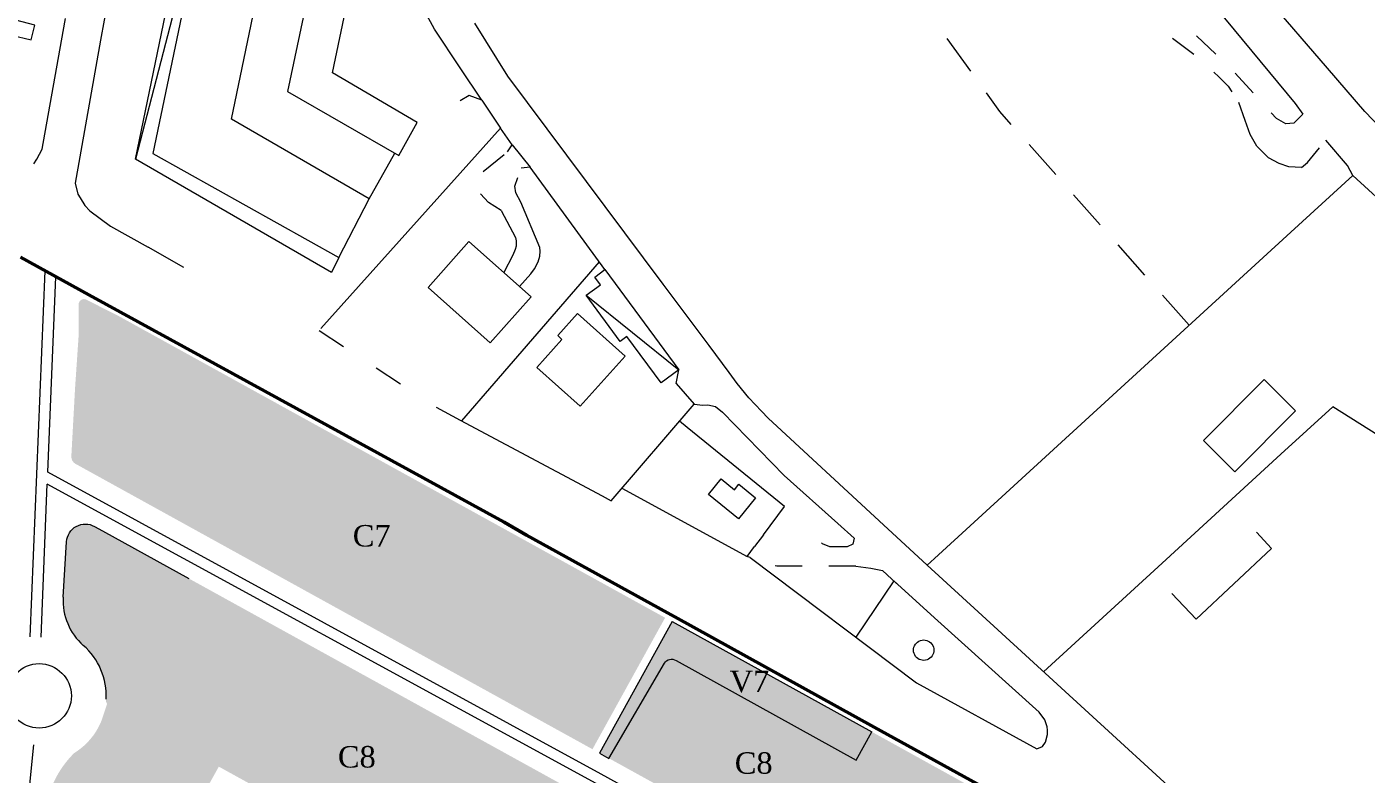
# Model space of a CAD drawing. Header units: millimetres. Extents: x 4297 to 8160, y 446 to 1634.
# Drawn here: x 7338.6 to 7588.2, y 755.3 to 894.6 of the extents above; entities that cross this region are included whole.
import ezdxf

# ---------------------------------------------------------------- set-up
doc = ezdxf.new("R2010")
doc.units = ezdxf.units.MM
doc.header["$LTSCALE"] = 0.1
for name, color, linetype, lineweight in [('1_CARTIGLIO', 7, 'Continuous', 9), ('4_AREA DI PROGETTO', 1, 'Continuous', 50), ('4_RETINO VERDE PUBBLICO', 3, 'Continuous', 9), ('4_STRADE ESISTENTI', 251, 'Continuous', 20), ('4L - Strade', 10, 'Continuous', 20), ('_mu 2', 1, 'Continuous', 9), ('_mu 3', 18, 'Continuous', 9)]:
    doc.layers.add(name, color=color, linetype=linetype, lineweight=lineweight)
doc.layers.add('4L - Scritte', color=7, linetype='Continuous')
doc.styles.add('ROUND', font='times.ttf')

msp = doc.modelspace()

# ---------------------------------------------------------------- hatches: boundary and pattern name
at = {"layer": '4_RETINO VERDE PUBBLICO', "ltscale": 5, "transparency": 33554687}
h = msp.add_hatch(color=256, dxfattribs=at)
h.dxf.hatch_style = 1
edge = h.paths.add_edge_path()
edge.add_line((7458.899700075312, 783.7228563931302), (7445.364956434425, 759.2114159096443))
edge.add_line((7445.364956434425, 759.2114159096443), (7447.086497866036, 758.2046995363515))
edge.add_line((7447.086497866036, 758.2046995363515), (7457.462843785754, 775.9488327236311))
edge.add_arc((7458.775956668797, 775.2237571714403), 1.500000000000026, 55.51695899027692, 151.0933689020577, ccw=False)
edge.add_line((7459.625200087037, 776.4601978762768), (7493.200831460594, 757.9203832322446))
edge.add_line((7493.200831460594, 757.9203832322446), (7496.104565094889, 763.179049081069))
edge.add_line((7496.104565094889, 763.179049081069), (7458.899700075312, 783.7228563931302))
at = {"layer": '_mu 2'}
h = msp.add_hatch(color=256, dxfattribs=at)
h.dxf.hatch_style = 1
h.paths.add_polyline_path([(7494.181352256358, 672.2839501665507), (7501.915491479723, 686.2904875856854), (7532.554792080465, 669.3720580365728), (7553.631513592095, 657.7338998205151), (7560.332087504826, 657.7338998205151), (7569.045501159008, 671.4839877720399), (7567.371092235345, 678.8783942303661, 0.2293459462797135), (7563.597707498886, 684.2158244888561), (7515.450235120609, 710.8019280691711), (7462.933005546373, 739.8083217922278), (7441.656836934603, 701.2869722541665)])
edge = h.paths.add_edge_path()
edge.add_arc((7349.560189341073, 798.4050717378526), 3.499999999999299, 61.09336890205721, 176.4978295340423)
edge.add_line((7346.066725643299, 798.6188739649916), (7345.432348500227, 788.2533434012483))
edge.add_arc((7356.411805836088, 787.5813935445223), 10.99999999999785, 176.4978295340241, 228.8562912831443)
edge.add_arc((7340.949982749104, 769.8844438970059), 12.50000000000089, -2.942870255343678, 48.85629128314201, ccw=False)
edge.add_arc((7354.171461186322, 768.9892827124443), 0.7802599644827525, 161.0480699552215, 225.0843091127163)
edge.add_line((7353.620546522142, 768.436744347291), (7352.521431716865, 765.1566993198833))
edge.add_arc((7340.949982749108, 769.884443897004), 12.4999999999956, 301.5531510079413, 337.77655798649585, ccw=False)
edge.add_arc((7360.783635659488, 745.7912530276674), 18.90393584871015, 134.6812766475681, 166.6083480288327)
edge.add_line((7342.393704751205, 750.1695211511075), (7364.323114350023, 738.4589723896191))
edge.add_line((7364.323114350023, 738.4589723896191), (7374.421962582431, 756.6899498555387))
edge.add_line((7374.421962582431, 756.6899498555387), (7403.432025251432, 740.671153999965))
edge.add_line((7403.432025251432, 740.671153999965), (7396.422961580258, 727.9777294638742))
edge.add_arc((7397.736074463301, 727.2526539116836), 1.49999999999912, 151.0933689020485, 241.0933689021147)
edge.add_line((7397.010998911112, 725.93954102864), (7413.206057801985, 716.9969425516252))
edge.add_line((7413.206057801985, 716.9969425516252), (7430.714229575905, 707.3292685224202))
edge.add_line((7430.714229575905, 707.3292685224202), (7451.983112440154, 745.8472464250372))
edge.add_line((7451.983112440154, 745.8472464250372), (7434.474940666238, 755.5149204542455))
edge.add_line((7434.474940666238, 755.5149204542455), (7416.966768892322, 765.1825944834536))
edge.add_line((7416.966768892322, 765.1825944834536), (7377.573382404548, 786.9348610472015))
edge.add_line((7377.573382404548, 786.9348610472015), (7351.252032296185, 801.4690017982867))
at = {"layer": '_mu 2', "ltscale": 5, "transparency": 33554687}
h = msp.add_hatch(color=256, dxfattribs=at)
h.dxf.hatch_style = 1
edge = h.paths.add_edge_path()
edge.add_line((7459.501032220987, 776.5368700544848), (7475.780360509484, 767.5477396449885))
edge.add_line((7475.780360509484, 767.5477396449885), (7493.204262885781, 757.926597548265))
edge.add_line((7493.204262885781, 757.926597548265), (7482.569821453654, 738.6676085969546))
edge.add_line((7482.569821453654, 738.6676085969546), (7465.145919077358, 748.288750693679))
edge.add_line((7465.145919077358, 748.288750693679), (7447.111302728325, 758.2471172413473))
edge.add_line((7447.111302728325, 758.2471172413473), (7457.462843785754, 775.948832723631))
edge.add_arc((7458.775956668797, 775.2237571714396), 1.500000000000301, 61.09336890207487, 151.0933689020387, ccw=False)
at = {"layer": '_mu 3', "ltscale": 5, "transparency": 33554687}
h = msp.add_hatch(color=256, dxfattribs=at)
h.dxf.hatch_style = 1
h.paths.add_polyline_path([(7496.104565094889, 763.179049081069), (7482.569821453654, 738.6676085969548), (7530.71729383193, 712.0815050166407), (7578.864766210206, 685.4954014363284), (7585.191647839493, 696.9533933023716), (7568.107714930613, 722.0582609483586), (7563.407736469675, 726.0155387843043), (7557.383166303039, 729.3421899783407), (7544.252037472816, 736.5929455001249), (7531.116450245115, 743.835626853051), (7522.359392092743, 748.6640810886496), (7513.602333938674, 753.4925353251845)])
edge = h.paths.add_edge_path()
edge.add_arc((7349.301634970509, 842.8333756920223), 0.9999999999999405, 62.26275050135933, 180.046896473178)
edge.add_line((7348.301635305479, 842.8325571942491), (7348.306352460981, 837.0693723979605))
edge.add_line((7348.306352460981, 837.0693723979605), (7347.631564799375, 827.1244835068949))
edge.add_line((7347.631564799375, 827.1244835068949), (7347.158455297725, 818.4776197941139))
edge.add_line((7347.158455297725, 818.4776197941139), (7346.944477695588, 814.5248081525837))
edge.add_arc((7348.442284726802, 814.4437273457855), 1.499999999994641, 176.9014311523429, 241.0933689022081)
edge.add_line((7347.717209174617, 813.130614462745), (7356.517888085285, 808.2710496810703))
edge.add_line((7356.517888085285, 808.2710496810703), (7365.271972235148, 803.4372136256588))
edge.add_line((7365.271972235148, 803.4372136256588), (7374.026056385022, 798.6033775702399))
edge.add_line((7374.026056385022, 798.6033775702399), (7382.780140532762, 793.769541516001))
edge.add_line((7382.780140532762, 793.769541516001), (7391.527328229279, 788.9395135488223))
edge.add_line((7391.527328229279, 788.9395135488223), (7395.904371172758, 786.5225950415212))
edge.add_line((7395.904371172758, 786.5225950415212), (7400.281414116238, 784.1056765342196))
edge.add_line((7400.281414116238, 784.1056765342196), (7409.03550000326, 779.2718395195831))
edge.add_line((7409.03550000326, 779.2718395195831), (7417.789585889254, 774.4380025055127))
edge.add_line((7417.789585889254, 774.4380025055127), (7426.543671777177, 769.6041654903772))
edge.add_line((7426.543671777177, 769.6041654903772), (7444.051843551034, 759.9364914612062))
edge.add_line((7444.051843551034, 759.9364914612062), (7457.585008513621, 784.4450729588185))
edge.add_line((7457.585008513621, 784.4450729588185), (7431.18023416265, 799.0290096656346))
edge.add_line((7431.18023416265, 799.0290096656346), (7422.570243644084, 803.7832800031022))
edge.add_line((7422.570243644084, 803.7832800031022), (7409.439114813646, 811.0340355250049))
edge.add_line((7409.439114813646, 811.0340355250049), (7396.306335414453, 818.2857024590719))
edge.add_line((7396.306335414453, 818.2857024590719), (7387.552251266391, 823.1195385134907))
edge.add_line((7387.552251266391, 823.1195385134907), (7378.798167116841, 827.953374568728))
edge.add_line((7378.798167116841, 827.953374568728), (7370.044082967289, 832.7872106239671))
edge.add_line((7370.044082967289, 832.7872106239671), (7355.802971970704, 840.6508768426088))
edge.add_line((7355.802971970704, 840.6508768426088), (7349.767052535724, 843.7184669246017))

# ---------------------------------------------------------------- linework, layer by layer
at = {"layer": '1_CARTIGLIO'}
for p, q in [((7581.025075089382, 886.9011585057051, 227.1017000000001), (7562.158075089529, 908.7561585061503, 227.1017000000001)), ((7414.619075089427, 894.1191585060465), (7408.025075089386, 906.268158506256)), ((7342.338075089468, 876.3261585064497), (7345.869075089427, 896.1271585064278)), ((7419.400075089384, 886.9441585062332), (7414.619075089427, 894.1191585060465)), ((7428.259075089555, 885.3811585061521, 216.9072), (7422.127075089337, 895.2791585061959, 216.9072)), ((7352.392075089238, 892.1001585057265), (7347.681075089342, 865.4511585064511)), ((7514.525075089386, 886.3261585064492), (7510.134075089558, 892.4041585061955)), ((7552.119075089427, 892.4471585067263), (7556.134075089556, 889.4671585062779)), ((7560.205075089321, 889.4591585058974), (7556.580075089322, 892.9011585057051)), ((7423.431075089342, 880.8931585062564), (7419.400075089384, 886.9441585062332)), ((7559.853075089596, 886.1271585064287), (7560.744075089427, 885.2361585065973)), ((7587.994075089426, 878.8301585061727, 228.2006), (7581.025075089382, 886.9011585057051, 228.2006)), ((7439.244075089424, 870.674158506682, 216.7483), (7428.259075089555, 885.3811585061521, 216.7483)), ((7560.744075089427, 885.2361585065973), (7562.494075089426, 883.5371585065755)), ((7562.494075089426, 883.5371585065755), (7563.197075089174, 882.4441585062341)), ((7567.150075089386, 882.2761585057033), (7563.783075089531, 885.9671585062783)), ((7421.07207508917, 881.7911585062998), (7419.400075089384, 880.7791585061977)), ((7423.431075089342, 880.8931585062564), (7421.07207508917, 881.7911585062998)), ((7519.963075089468, 878.7951585060255), (7517.45507508932, 882.2721585059808)), ((7522.088075089464, 876.3931585062546), (7519.963075089468, 878.7951585060255)), ((7565.673075089431, 877.1471585059799, 225.7455), (7564.463075089468, 880.4711585060031, 225.7455)), ((7571.51707508924, 877.4861585065992), (7570.517075089236, 878.5801585061731)), ((7598.283075089534, 867.9281585064045, 228.6065000000001), (7587.994075089426, 878.8301585061727, 228.6065000000001)), ((7341.533075089534, 871.7871585065777), (7342.338075089468, 876.3261585064497)), ((7566.627075089342, 874.5261585057051, 225.7739), (7565.673075089431, 877.1471585059799, 225.7739)), ((7573.267075089238, 876.4941585060483), (7571.51707508924, 877.4861585065992)), ((7574.767075089238, 876.651158505706), (7573.267075089238, 876.4941585060483)), ((7574.767075089238, 876.651158505706), (7576.408075089534, 878.3111585058546)), ((7419.400075089384, 867.3151585055789), (7426.900075089383, 875.6821585061289)), ((7429.103075089596, 872.5801585061727), (7426.900075089383, 875.6821585061289)), ((7567.838075089468, 872.3221585067249, 225.7737), (7566.627075089342, 874.5261585057051, 225.7737)), ((7340.541075089213, 869.9361585058537), (7341.533075089534, 871.7871585065777)), ((7428.236075089279, 871.3071585061298), (7429.103075089596, 872.5801585061727)), ((7530.377075089341, 867.0331585059212), (7525.408075089535, 872.6471585059808)), ((7570.002075089342, 870.151158505706, 225.7736), (7567.838075089468, 872.3221585067249, 225.7736)), ((7577.306075089341, 869.2721585059812), (7579.517075089238, 872.018158506256)), ((7339.963075089468, 869.0721585067249), (7340.541075089213, 869.9361585058537)), ((7402.455075089318, 862.5411585063002, 213.921), (7407.213075089468, 871.0261585057051, 213.921)), ((7423.689075089492, 867.6081585061065), (7427.564075089491, 870.7641585065317)), ((7457.197075089174, 846.6431585062564, 216.7276), (7439.244075089424, 870.674158506682, 216.7276)), ((7572.009075089555, 869.0921585062792, 225.7734000000001), (7570.002075089342, 870.151158505706, 225.7734000000001)), ((7573.798075089427, 868.4831585061061, 225.7734000000001), (7572.009075089555, 869.0921585062792, 225.7734000000001)), ((7576.158075089534, 868.3501585057284), (7577.306075089341, 869.2721585059812)), ((7413.455075089319, 860.6861585058537), (7419.400075089384, 867.3151585055789)), ((7429.564075089489, 864.9161585063011), (7430.150075089386, 866.5221585059808)), ((7432.447075089174, 868.4551585061736), (7430.783075089532, 868.2681585062564)), ((7446.369075089426, 849.330158506174), (7432.447075089174, 868.4551585061736)), ((7576.158075089534, 868.3501585057284, 225.7734000000001), (7573.798075089427, 868.4831585061061, 225.7734000000001)), ((7585.705075089321, 866.8611585066001), (7574.173075089429, 856.3031585064064)), ((7596.298075089429, 857.1541585061964), (7585.705075089321, 866.8611585066001)), ((7347.681075089342, 865.4511585064511), (7348.158075089531, 863.3771585064264)), ((7429.752075089338, 863.6431585062551), (7429.564075089489, 864.9161585063011)), ((7430.70507508932, 861.8811585061503), (7429.752075089338, 863.6431585062551)), ((7348.158075089531, 863.3771585064264), (7348.588075089468, 862.6901585055775)), ((7348.588075089468, 862.6901585055775), (7349.463075089465, 861.2951585060241)), ((7349.463075089465, 861.2951585060241), (7350.384075089555, 860.2761585057037)), ((7424.70507508932, 861.8611585065992), (7423.17307508943, 863.4591585058984)), ((7427.03307508953, 860.3261585064502), (7424.70507508932, 861.8611585065992)), ((7434.236075089279, 853.4831585061083, 214.2975000000001), (7430.70507508932, 861.8811585061503, 214.2975000000001)), ((7538.666075089212, 857.6741585066798), (7533.689075089488, 863.2871585065768)), ((7350.384075089555, 860.2761585057037), (7354.244075089427, 857.4591585058979)), ((7393.431075089346, 838.3461585060018), (7413.455075089319, 860.6861585058537)), ((7427.03307508953, 860.3261585064502, 214.2873), (7429.705075089321, 855.3111585058527, 214.2873)), ((7354.244075089427, 857.4591585058979), (7361.267075089238, 853.5101585058751)), ((7574.173075089429, 856.3031585064064), (7552.056075089341, 836.0411585063016)), ((7429.830075089318, 853.7091585058988, 214.2775), (7429.634075089557, 853.1081585061056, 214.2775)), ((7429.705075089321, 855.3111585058527, 214.2808000000001), (7429.830075089318, 854.7011585064492, 214.2808000000001)), ((7429.830075089318, 854.7011585064492, 214.2776), (7429.830075089318, 853.7091585058988, 214.2776)), ((7546.947075089172, 848.3151585055793), (7541.978075089599, 853.9281585064059)), ((7429.189075089493, 852.0221585059799, 214.277), (7427.517075089235, 848.7681585062574, 214.277)), ((7429.634075089557, 853.1081585061056, 214.2806), (7429.189075089493, 852.0221585059799, 214.2806)), ((7433.947075089172, 850.7681585062555, 214.2328000000001), (7434.267075089239, 851.8501585057265, 214.2328000000001)), ((7434.298075089428, 852.7761585057046, 214.2394), (7434.236075089279, 853.4831585061083, 214.2394)), ((7434.267075089239, 851.8501585057265, 214.2361), (7434.298075089428, 852.7761585057046, 214.2361)), ((7445.29807508943, 850.8031585064059), (7425.681075089346, 828.1041585063831)), ((7432.564075089493, 848.5371585065759, 214.223), (7433.244075089424, 849.4901585063244, 214.223)), ((7433.244075089424, 849.4901585063244, 214.2295), (7433.947075089172, 850.7681585062555, 214.2295)), ((7430.431075089341, 846.1781585064045, 214.2229), (7432.564075089493, 848.5371585065759, 214.2229)), ((7465.775075089385, 835.1621585065768, 216.6938), (7457.197075089174, 846.6431585062564, 216.6938)), ((7555.236075089277, 838.9551585061749), (7550.267075089237, 844.5721585067245)), ((7393.111075089279, 837.9981585057717), (7397.673075089431, 835.0021585064269)), ((7469.502075089342, 830.1431585062574, 216.6777), (7465.775075089385, 835.1621585065768, 216.6777)), ((7552.056075089341, 836.0411585063016), (7529.931075089342, 815.7791585061968)), ((7403.713075089467, 831.0371585065777), (7408.267075089235, 828.0411585063002)), ((7459.666075089216, 828.1191585060469), (7460.166075089215, 830.6621585065755)), ((7471.03307508953, 828.131158506153, 216.6837), (7469.502075089342, 830.1431585062574, 216.6837)), ((7425.681075089346, 828.1041585063831), (7419.650075089384, 821.1191585060474)), ((7473.158075089531, 825.4471585067249, 216.6836), (7471.03307508953, 828.131158506153, 216.6836)), ((7414.931075089344, 823.6661585063016), (7419.400075089384, 821.2791585061977)), ((7447.556075089346, 806.240158506324), (7462.978075089596, 824.2791585061977)), ((7475.564075089493, 822.9511585064497, 216.7249), (7473.158075089531, 825.4471585067249, 216.7249)), ((7582.026280574875, 823.7755857686125), (7572.342179424611, 814.9037108530761)), ((7681.595061585078, 760.5681592893857), (7582.026280574875, 823.7755857686125)), ((7419.400075089384, 821.2791585061977), (7445.861075089277, 807.1471585059808)), ((7476.798075089429, 821.6701585060264, 216.7353), (7475.564075089493, 822.9511585064497, 216.7353)), ((7497.494075089427, 802.4831585061065, 216.7406000000001), (7476.798075089429, 821.6701585060264, 216.7406000000001)), ((7461.673075089429, 819.9241585066798), (7460.244075089427, 821.0841585058997)), ((7479.830075089318, 805.1901585055784), (7461.673075089429, 819.9241585066798)), ((7529.931075089342, 815.7791585061968), (7507.806075089342, 795.5141585065317)), ((7572.342179424611, 814.9037108530761), (7550.217179424611, 794.6417108529713)), ((7445.861075089277, 807.1471585059808), (7447.556075089346, 806.240158506324)), ((7449.548075089432, 808.5721585067258), (7472.884075089558, 795.8851585058765)), ((7475.892075089239, 799.8691585060469), (7479.830075089318, 805.1901585055784)), ((7506.400075089385, 794.2251585057274, 217.5095000000001), (7497.494075089427, 802.4831585061065, 217.5095000000001)), ((7570.603075089598, 797.3771585064269), (7567.791075089212, 800.3691585060465)), ((7472.884075089558, 795.8851585058765), (7474.228075089597, 797.7011585064502)), ((7486.931075089341, 798.221158506004), (7486.720075089447, 798.428158506405)), ((7488.306075089342, 797.6781585064059), (7486.931075089341, 798.221158506004)), ((7491.533075089534, 797.6351585058746), (7488.306075089342, 797.6781585064059)), ((7556.541075089216, 784.1661585063007), (7570.603075089598, 797.3771585064269)), ((7473.40807508953, 795.674158506682), (7472.884075089558, 795.8851585058765)), ((7478.431075089343, 794.0841585058988), (7478.119075089426, 794.1111585065983)), ((7480.283075089533, 794.0801585061731), (7478.431075089343, 794.0841585058988)), ((7483.03307508953, 794.0761585064506), (7480.283075089533, 794.0801585061731)), ((7483.119075089427, 794.0761585064506), (7483.03307508953, 794.0761585064506)), ((7493.119075089424, 794.0261585057042), (7488.119075089427, 794.0611585058546)), ((7507.806075089342, 795.5141585065317), (7506.400075089385, 794.2251585057274)), ((7519.580075089321, 782.1741585066802, 217.8403000000001), (7506.400075089385, 794.2251585057274, 217.8403000000001)), ((7550.217179424611, 794.6417108529713), (7528.092179424611, 774.3767108533061)), ((7500.173075089428, 791.3031585064059), (7493.124159214925, 780.8459659799069)), ((7507.806075089342, 784.4241585066811), (7500.173075089428, 791.3031585064059)), ((7552.017075089235, 788.9791585063817), (7556.541075089216, 784.1661585063007)), ((7527.291075089214, 766.8611585066001), (7507.806075089342, 784.4241585066811)), ((7541.713075089466, 761.9321585061298, 217.9237000000001), (7519.580075089321, 782.1741585066802, 217.9237000000001)), ((7504.447075089171, 772.3301585061731), (7526.869075089427, 760.0291585061964)), ((7528.338075089464, 765.3931585062564), (7527.291075089214, 766.8611585066001)), ((7528.783075089534, 764.0801585061749), (7528.338075089464, 765.3931585062564)), ((7528.81407508949, 763.5021585064264), (7528.783075089534, 764.0801585061749)), ((7527.923075089431, 760.4121585065768), (7528.463075089467, 761.2401585063221)), ((7528.463075089467, 761.2401585063221), (7528.853075089596, 762.6781585064064)), ((7528.853075089596, 762.6781585064064), (7528.81407508949, 763.5021585064264)), ((7561.94707508917, 743.4321585061298, 218.0638), (7541.713075089466, 761.9321585061298, 218.0638)), ((7526.869075089427, 760.0291585061964), (7527.923075089431, 760.4121585065768))]:
    msp.add_line(p, q, dxfattribs=at)
for points in [[(7518.869075089409, 941.4591585058643), (7546.744075089404, 913.7011585064156), (7553.752075089332, 906.0261585056705), (7574.970075089422, 880.3221585066863), (7576.40807508952, 878.3111585058177)], [(7396.814075089491, 851.6001585057265), (7395.408075089534, 848.7951585060241), (7358.923075089432, 869.9011585057033), (7371.259075089556, 929.721158506004), (7374.298075089427, 929.346158506004), (7362.150075089385, 870.9471585067258), (7396.814075089491, 851.6001585057265)], [(7374.298075089427, 929.346158506004), (7358.923075089432, 869.9011585057033)], [(7396.814075089491, 851.6001585057265), (7402.455075089318, 862.5411585063002), (7376.814075089492, 877.4011585057051), (7387.12707508934, 927.084158505897), (7374.298075089427, 929.346158506004), (7362.150075089385, 870.9471585067258), (7396.814075089491, 851.6001585057265)], [(7407.994075089424, 870.5761585064492), (7411.392075089235, 876.733158506107), (7395.603075089598, 886.0181585062574), (7400.98607508928, 911.8341585058997), (7393.767075089237, 913.4401585055766), (7387.236075089276, 882.557158506128), (7407.994075089424, 870.5761585064492)], [(7353.775075089384, 899.537158506575), (7352.392075089238, 892.1001585057265)], [(7339.447075089173, 892.1311585061512), (7340.119075089426, 894.920158506025), (7332.767075089236, 896.8031585064036), (7332.072075089171, 893.893158506256), (7339.447075089173, 892.1311585061512)], [(7423.431075089342, 880.8931585062564), (7426.900075089383, 875.6821585061289)], [(7429.103075089596, 872.5801585061727), (7432.447075089174, 868.4551585061736)], [(7585.705075089308, 866.861158506566), (7584.752075089326, 868.752158506396), (7580.673075089416, 873.4511585064124)], [(7413.423075089428, 846.0021585064278), (7421.017075089235, 854.541158506302), (7432.611075089277, 844.2401585063235), (7425.009075089558, 835.6941585062341), (7413.423075089428, 846.0021585064278)], [(7367.90807508953, 849.7521585064273), (7361.267075089238, 853.5101585058751)], [(7367.908075089754, 849.7521585063109), (7361.267075089463, 853.5101585057587)], [(7460.166075089215, 830.6621585065755), (7456.830075089321, 828.2051585061736), (7450.45507508932, 836.8461585060031), (7449.228075089597, 835.9441585062341), (7442.877075089341, 844.5611585058541), (7445.53307508953, 846.522158505979), (7444.48607508928, 847.9401585055793), (7446.369075089426, 849.330158506174), (7460.166075089215, 830.6621585065755)], [(7442.877075089341, 844.5611585058541), (7460.166075089215, 830.6621585065755)], [(7433.681075089344, 831.1081585061056), (7438.369075089427, 836.3261585064492), (7437.595075089449, 837.0221585059794), (7441.275075089384, 841.1351585058751), (7450.119075089423, 833.2251585057261), (7441.759075089554, 823.8851585058765), (7433.681075089344, 831.1081585061056)], [(7557.884075089554, 817.4511585064492), (7563.728075089595, 811.6471585059799), (7575.041075089211, 823.0291585061959), (7569.18907508949, 828.838158505624), (7557.884075089554, 817.4511585064492)], [(7459.666075089216, 828.1191585060469), (7462.978075089596, 824.2791585061977)], [(7462.978075089572, 824.2791585061636), (7464.603075089584, 824.0841585058602), (7465.556075089316, 824.1511585056683), (7466.963075089447, 823.7951585059873), (7468.267075089224, 822.7721585059439), (7479.775075089364, 810.971158505964), (7489.752075089322, 801.983158506067), (7492.783075089514, 799.2601585058364), (7492.556075089314, 798.1781585063741), (7491.533075089509, 797.6351585058351)], [(7465.697075089172, 807.4281585064055), (7468.033075089533, 810.3111585058541), (7470.509075089557, 808.3031585064045), (7471.345075089447, 809.3341585058993), (7474.439075089491, 806.8031585064059), (7471.244075089424, 802.8931585062564), (7465.697075089172, 807.4281585064055)], [(7475.892075089239, 799.8691585060469), (7474.228075089597, 797.7011585064502)], [(7473.408075089531, 795.674158506682), (7504.447075089171, 772.3301585061731)], [(7493.119075089416, 794.0261585056701), (7495.931075089319, 793.701158506411), (7498.103075089565, 793.2521585063964), (7500.681075089332, 790.8461585059681)], [(7507.666075089212, 778.393158506256), (7507.650075089383, 778.1471585059817), (7507.588075089466, 777.8581585061061), (7507.48607508928, 777.5721585067258), (7507.330075089321, 777.3151585055784), (7507.142075089239, 777.0801585061745), (7506.923075089428, 776.8811585061512), (7506.666075089213, 776.7211585060036), (7506.392075089239, 776.6001585057265), (7506.103075089594, 776.5221585059803), (7505.806075089344, 776.4901585063226), (7505.509075089553, 776.5101585058769), (7505.213075089465, 776.5721585067267), (7504.939075089492, 776.6821585061307), (7504.681075089342, 776.8341585058974), (7504.447075089171, 777.0261585057056), (7504.252075089339, 777.2441585060474), (7504.088075089468, 777.5021585064278), (7503.970075089448, 777.7761585057046), (7503.892075089236, 778.0721585067254), (7503.869075089425, 778.3651585063235), (7503.884075089558, 778.6661585062998), (7503.955075089321, 778.9591585058984), (7504.06407508949, 779.2361585066001), (7504.220075089448, 779.4941585060483), (7504.408075089531, 779.7251585057265), (7504.634075089557, 779.9201585060246), (7504.892075089236, 780.0801585061745), (7505.166075089214, 780.1971585067263), (7505.45507508932, 780.2681585062569), (7505.752075089338, 780.2951585060241), (7506.056075089344, 780.2721585059799), (7506.345075089449, 780.2051585061745), (7506.619075089428, 780.0921585062779), (7506.87707508934, 779.9361585058532), (7507.103075089599, 779.7401585063226), (7507.29807508943, 779.5181585062546), (7507.463075089468, 779.2601585058774), (7507.572075089171, 778.9831585061079), (7507.642075089238, 778.6901585055771), (7507.666075089212, 778.393158506256)]]:
    msp.add_lwpolyline(points, dxfattribs=at)
at = {"layer": '4_AREA DI PROGETTO', "ltscale": 5}
msp.add_lwpolyline([(7631.476869208837, 593.0232885041531), (7631.017575088165, 599.457158507736), (7629.97903040388, 609.160600635895), (7627.673075089657, 617.3691585059314), (7618.423075089653, 637.7091585057824), (7613.20029486563, 647.5484676231391), (7610.283075089758, 653.1541585060804), (7600.247775818438, 676.0249540330085), (7585.675031540849, 697.8288018911254), (7567.830409868749, 723.0758733023015), (7563.961291084203, 726.8483516616869), (7557.737657435174, 730.2772493546571), (7535.246912154987, 742.6927721198529), (7520.71496182557, 750.7297955268546), (7496.555952351892, 764.071377240612), (7459.383083776424, 784.5982649811978), (7458.035053562036, 785.338078812325), (7431.776685929353, 799.8376187641385), (7427.577777640736, 802.267719183773), (7350.176416273329, 844.6308381924187), (7337.495153722874, 851.6359435045601)], dxfattribs=at)
at = {"layer": '4_RETINO VERDE PUBBLICO', "ltscale": 5, "transparency": 33554687}
msp.add_line((7458.899700075312, 783.7228563931302), (7496.104565094889, 763.179049081069), dxfattribs=at)
msp.add_lwpolyline([(7458.899700075312, 783.7228563931302), (7445.364956434425, 759.2114159096443), (7447.086497866036, 758.2046995363515), (7457.462843785754, 775.9488327236311, -0.4430158652411516), (7459.625200087037, 776.4601978762768), (7493.200831460594, 757.9203832322446), (7496.104565094889, 763.179049081069)], format="xyb", dxfattribs=at)
at = {"layer": '4_STRADE ESISTENTI'}
for p, q in [((7339.299145927177, 780.9061043943738), (7342.095938793548, 849.0944785825642)), ((7342.558333761843, 811.5652597804847), (7344.053273076984, 848.0132508473936)), ((7341.297465760367, 780.8241419378593), (7342.466938997472, 809.3369716341845))]:
    msp.add_line(p, q, dxfattribs=at)
at = {"layer": '4L - Strade'}
for points in [[(7575.864419551601, 683.4423766826102), (7517.987999518967, 715.3978231787698), (7445.696939162495, 755.312059582288), (7342.558333761843, 811.5652597804846)], [(7458.152225761291, 746.1504915607861), (7444.734756992733, 753.5587107475601), (7342.466938997472, 809.3369716341842)], [(7352.73601527862, 800.6495750800475), (7368.819296514044, 791.7686980637656)], [(7345.432348500229, 788.2533434012483), (7346.066725643298, 798.6188739649913)]]:
    msp.add_lwpolyline(points, dxfattribs=at)
for points in [[(7346.066725643299, 798.6188739649914, -0.5509169783150352), (7351.252032296185, 801.4690017982872), (7352.73601527862, 800.6495750800475)], [(7339.920891576096, 760.741990452631), (7336.074281005914, 722.9859935506487, -0.3439578452618753), (7327.207252163991, 712.3885230389875), (7286.513795084966, 703.021567229465, 0.3362947159709961), (7280.344084266764, 697.8710183286694), (7275.338313781311, 652.969486908346), (7272.562963348098, 628.0747209494565), (7268.373832649664, 608.7837401993909), (7254.605729375878, 569.3319536195588, -0.3128060796375571), (7246.961908759105, 564.4113574339625), (7181.415261264332, 570.8728517824876, 0.1363844706507145), (7172.865581370131, 569.1346451595015), (7166.984827109746, 565.7435186402772, -0.1199294433176218), (7155.001543293835, 565.6892973274461), (7099.728960507437, 571.6095970642576), (7077.331800768315, 573.964868623734), (7058.754886632771, 575.9184054996481)]]:
    msp.add_lwpolyline(points, format="xyb", dxfattribs=at)
msp.add_circle((7340.949982749104, 769.8844438970068), 6, dxfattribs=at)
for centre, radius, start, end in [((7356.41180583609, 787.5813935445235), 11, 176.4978295340334, 228.8562912831508), ((7340.949982749104, 769.8844438970068), 12.5, 357.0571297446533, 48.85629128315077)]:
    msp.add_arc(centre, radius, start, end, dxfattribs=at)

# ---------------------------------------------------------------- texts
at = {"layer": '4L - Scritte', "char_height": 4, "attachment_point": 1, "style": 'ROUND'}
for s, insert in [('C7', (7399.378848541555, 801.7214333580716)), ('V7', (7469.606941573707, 774.5827951056222)), ('C8', (7396.616197762116, 760.522514067764)), ('C8', (7470.562625776557, 759.3636339811956))]:
    msp.add_mtext_dynamic_manual_height_columns(s, width=2.297047011030372, gutter_width=12.5, heights=[0], dxfattribs=dict(at, insert=insert))

doc.saveas('drawing.dxf')
